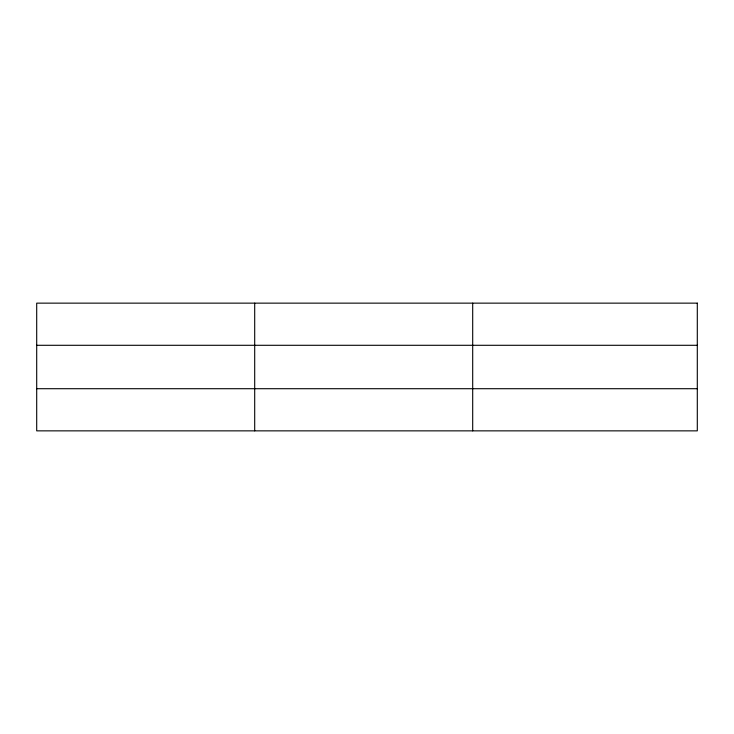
<?xml version="1.0" encoding="UTF-8"?>
<svg xmlns="http://www.w3.org/2000/svg" width="734" height="734" viewBox="0 0 734 734"><rect width="100%" height="100%" fill="white"/><g stroke="black" fill="none" stroke-linecap="round" stroke-linejoin="round"><path stroke-width="1.1" d="M254.698 303.142L254.698 430.858M472.696 303.142L472.696 430.858M36.7 345.292L697.3 345.292M36.7 388.708L697.3 388.708M697.3 303.142L697.3 430.858L36.7 430.858L36.7 303.142L697.3 303.142"/></g></svg>
